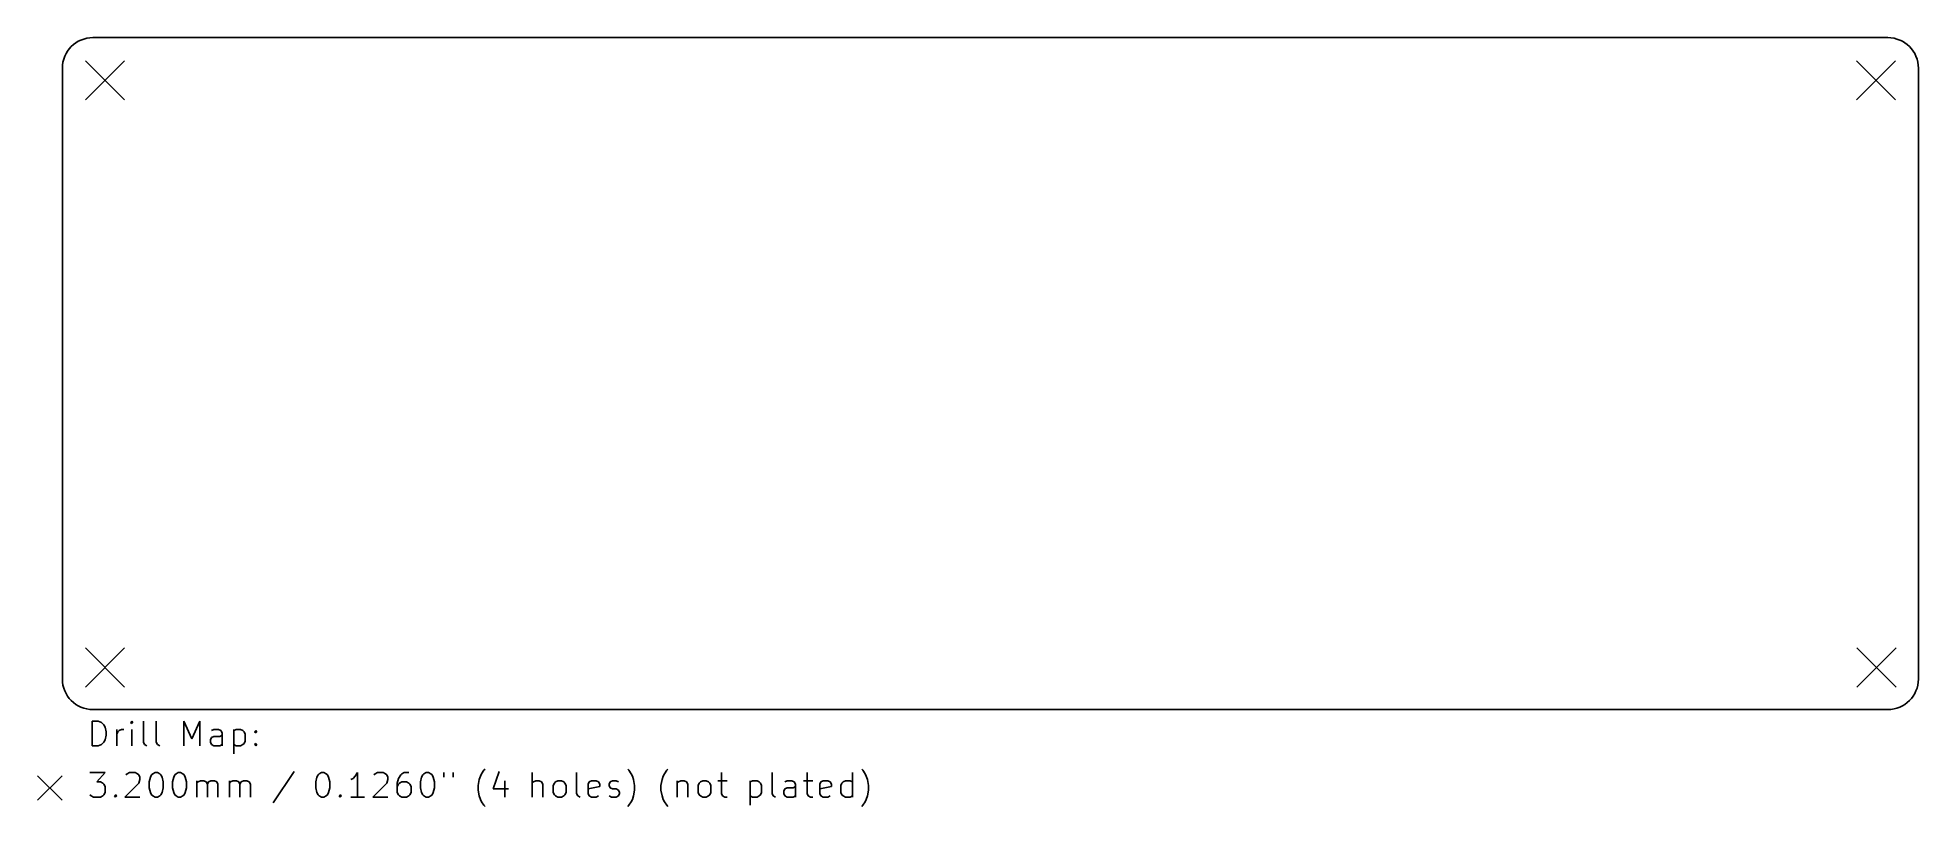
# Model space of a CAD drawing. Extents: x 2.87 to 8.93, y -5.21 to -2.73.
import ezdxf

# ---------------------------------------------------------------- set-up
doc = ezdxf.new("R2010")
doc.units = 0
doc.header["$MEASUREMENT"] = 0
doc.layers.add('BLACK', color=7, linetype='CONTINUOUS')

msp = doc.modelspace()

# ---------------------------------------------------------------- linework, layer by layer
at = {"layer": 'BLACK', "linetype": 'CONTINUOUS'}
for p, q in [((3.04724, -2.72835), (8.83465, -2.72835)), ((2.94882, -4.79528), (2.94882, -2.82677)), ((3.02301, -2.80301), (3.14899, -2.92899)), ((3.14899, -2.80301), (3.02301, -2.92899)), ((8.73301, -2.80301), (8.85899, -2.92899)), ((8.85899, -2.80301), (8.73301, -2.92899)), ((8.93307, -4.79528), (8.93307, -2.82677)), ((3.02301, -4.69501), (3.14899, -4.82099)), ((3.14899, -4.69501), (3.02301, -4.82099)), ((8.73501, -4.69501), (8.86099, -4.82099)), ((8.86099, -4.69501), (8.73501, -4.82099)), ((3.04724, -4.8937), (8.83465, -4.8937)), ((3.04532, -5.01023), (3.04532, -4.93149)), ((3.04532, -4.93149), (3.06407, -4.93149)), ((3.06407, -4.93149), (3.07532, -4.93524)), ((3.07532, -4.93524), (3.08282, -4.94274)), ((3.08282, -4.94274), (3.08657, -4.95023)), ((3.08657, -4.95023), (3.09032, -4.96523)), ((3.09032, -4.96523), (3.09032, -4.97648)), ((3.12406, -5.01023), (3.12406, -4.95773)), ((3.12406, -4.97273), (3.12781, -4.96523)), ((3.12781, -4.96523), (3.13156, -4.96148)), ((3.13156, -4.96148), (3.13906, -4.95773)), ((3.13906, -4.95773), (3.14656, -4.95773)), ((3.17281, -4.93149), (3.16906, -4.93524)), ((3.16906, -4.93524), (3.17281, -4.93899)), ((3.17656, -4.93524), (3.17281, -4.93149)), ((3.17281, -4.93149), (3.17281, -4.93899)), ((3.17281, -4.93899), (3.17656, -4.93524)), ((3.17281, -5.01023), (3.17281, -4.95773)), ((3.2103, -4.99898), (3.2103, -4.93149)), ((3.25155, -4.99898), (3.25155, -4.93149)), ((3.34004, -5.01023), (3.34004, -4.93149)), ((3.34004, -4.93149), (3.36628, -4.98773)), ((3.36628, -4.98773), (3.39253, -4.93149)), ((3.39253, -4.93149), (3.39253, -5.01023)), ((3.43752, -4.95773), (3.43002, -4.96148)), ((3.45252, -4.95773), (3.43752, -4.95773)), ((3.46002, -4.96148), (3.45252, -4.95773)), ((3.46377, -4.96898), (3.46002, -4.96148)), ((3.46377, -5.01023), (3.46377, -4.96898)), ((3.50127, -4.95773), (3.50127, -5.03647)), ((3.50127, -4.96148), (3.50876, -4.95773)), ((3.50876, -4.95773), (3.52376, -4.95773)), ((3.52376, -4.95773), (3.53126, -4.96148)), ((3.53126, -4.96148), (3.53501, -4.96523)), ((3.53501, -4.96523), (3.53876, -4.97273)), ((3.56876, -4.96523), (3.57251, -4.96148)), ((3.57251, -4.96898), (3.56876, -4.96523)), ((3.57251, -4.96148), (3.57626, -4.96523)), ((3.57251, -4.96148), (3.57251, -4.96898)), ((3.57626, -4.96523), (3.57251, -4.96898)), ((3.06407, -5.01023), (3.04532, -5.01023)), ((3.07532, -5.00648), (3.06407, -5.01023)), ((3.08282, -4.99898), (3.07532, -5.00648)), ((3.08657, -4.99148), (3.08282, -4.99898)), ((3.09032, -4.97648), (3.08657, -4.99148)), ((3.21405, -5.00648), (3.2103, -4.99898)), ((3.22155, -5.01023), (3.21405, -5.00648)), ((3.2553, -5.00648), (3.25155, -4.99898)), ((3.2628, -5.01023), (3.2553, -5.00648)), ((3.42627, -4.99148), (3.43002, -4.98398)), ((3.42627, -4.99898), (3.42627, -4.99148)), ((3.43002, -5.00648), (3.42627, -4.99898)), ((3.43002, -4.98398), (3.43752, -4.98023)), ((3.43752, -5.01023), (3.43002, -5.00648)), ((3.43752, -4.98023), (3.45627, -4.98023)), ((3.45627, -5.01023), (3.43752, -5.01023)), ((3.45627, -4.98023), (3.46377, -4.97648)), ((3.46377, -5.00648), (3.45627, -5.01023)), ((3.50876, -5.01023), (3.50127, -5.00648)), ((3.52376, -5.01023), (3.50876, -5.01023)), ((3.53126, -5.00648), (3.52376, -5.01023)), ((3.53501, -5.00273), (3.53126, -5.00648)), ((3.53876, -4.99523), (3.53501, -5.00273)), ((3.53876, -4.97273), (3.53876, -4.99523)), ((3.56876, -5.00648), (3.57251, -5.00273)), ((3.57251, -5.01023), (3.56876, -5.00648)), ((3.57251, -5.00273), (3.57626, -5.00648)), ((3.57251, -5.00273), (3.57251, -5.01023)), ((3.57626, -5.00648), (3.57251, -5.01023)), ((3.69624, -5.09309), (3.62875, -5.19433)), ((4.30067, -5.10059), (4.30816, -5.08934)), ((4.30816, -5.08934), (4.31191, -5.08559)), ((4.35691, -5.09309), (4.33816, -5.14933)), ((4.77536, -5.08934), (4.77161, -5.08559)), ((4.78286, -5.10059), (4.77536, -5.08934)), ((4.89009, -5.10059), (4.89759, -5.08934)), ((4.89759, -5.08934), (4.90134, -5.08559)), ((5.52976, -5.08934), (5.52601, -5.08559)), ((5.53726, -5.10059), (5.52976, -5.08934)), ((2.86909, -5.10728), (2.94783, -5.18602)), ((2.94783, -5.10728), (2.86909, -5.18602)), ((3.03782, -5.09684), (3.08657, -5.09684)), ((3.08657, -5.09684), (3.06032, -5.12684)), ((3.06032, -5.12684), (3.07157, -5.12684)), ((3.07157, -5.12684), (3.07907, -5.13059)), ((3.07907, -5.13059), (3.08282, -5.13434)), ((3.08282, -5.13434), (3.08657, -5.14184)), ((3.08657, -5.14184), (3.08657, -5.16058)), ((3.1953, -5.13059), (3.15031, -5.17558)), ((3.15406, -5.10434), (3.15781, -5.10059)), ((3.15781, -5.10059), (3.16531, -5.09684)), ((3.16531, -5.09684), (3.18406, -5.09684)), ((3.18406, -5.09684), (3.19155, -5.10059)), ((3.19155, -5.10059), (3.1953, -5.10434)), ((3.1953, -5.10434), (3.19905, -5.11184)), ((3.19905, -5.11934), (3.1953, -5.13059)), ((3.19905, -5.11184), (3.19905, -5.11934)), ((3.22905, -5.12684), (3.2328, -5.11184)), ((3.22905, -5.14558), (3.22905, -5.12684)), ((3.2328, -5.16058), (3.22905, -5.14558)), ((3.2328, -5.11184), (3.23655, -5.10434)), ((3.23655, -5.10434), (3.2403, -5.10059)), ((3.2403, -5.10059), (3.2478, -5.09684)), ((3.2478, -5.09684), (3.2553, -5.09684)), ((3.2553, -5.09684), (3.2628, -5.10059)), ((3.2628, -5.10059), (3.26654, -5.10434)), ((3.26654, -5.10434), (3.27029, -5.11184)), ((3.27029, -5.11184), (3.27404, -5.12684)), ((3.27404, -5.14558), (3.27029, -5.16058)), ((3.27404, -5.12684), (3.27404, -5.14558)), ((3.30404, -5.12684), (3.30779, -5.11184)), ((3.30404, -5.14558), (3.30404, -5.12684)), ((3.30779, -5.16058), (3.30404, -5.14558)), ((3.30779, -5.11184), (3.31154, -5.10434)), ((3.31154, -5.10434), (3.31529, -5.10059)), ((3.31529, -5.10059), (3.32279, -5.09684)), ((3.32279, -5.09684), (3.33029, -5.09684)), ((3.33029, -5.09684), (3.33779, -5.10059)), ((3.33779, -5.10059), (3.34154, -5.10434)), ((3.34154, -5.10434), (3.34528, -5.11184)), ((3.34528, -5.11184), (3.34903, -5.12684)), ((3.34903, -5.14558), (3.34528, -5.16058)), ((3.34903, -5.12684), (3.34903, -5.14558)), ((3.38278, -5.17558), (3.38278, -5.12309)), ((3.38278, -5.13059), (3.38653, -5.12684)), ((3.38653, -5.12684), (3.39403, -5.12309)), ((3.39403, -5.12309), (3.40528, -5.12309)), ((3.40528, -5.12309), (3.41278, -5.12684)), ((3.41278, -5.12684), (3.41653, -5.13434)), ((3.41653, -5.13434), (3.42028, -5.12684)), ((3.41653, -5.13434), (3.41653, -5.17558)), ((3.42028, -5.12684), (3.42777, -5.12309)), ((3.42777, -5.12309), (3.43902, -5.12309)), ((3.43902, -5.12309), (3.44652, -5.12684)), ((3.44652, -5.12684), (3.45027, -5.13434)), ((3.45027, -5.13434), (3.45027, -5.17558)), ((3.48777, -5.17558), (3.48777, -5.12309)), ((3.48777, -5.13059), (3.49152, -5.12684)), ((3.49152, -5.12684), (3.49902, -5.12309)), ((3.49902, -5.12309), (3.51026, -5.12309)), ((3.51026, -5.12309), (3.51776, -5.12684)), ((3.51776, -5.12684), (3.52151, -5.13434)), ((3.52151, -5.13434), (3.52526, -5.12684)), ((3.52151, -5.13434), (3.52151, -5.17558)), ((3.52526, -5.12684), (3.53276, -5.12309)), ((3.53276, -5.12309), (3.54401, -5.12309)), ((3.54401, -5.12309), (3.55151, -5.12684)), ((3.55151, -5.12684), (3.55526, -5.13434)), ((3.55526, -5.13434), (3.55526, -5.17558)), ((3.76598, -5.12684), (3.76973, -5.11184)), ((3.76598, -5.14558), (3.76598, -5.12684)), ((3.76973, -5.16058), (3.76598, -5.14558)), ((3.76973, -5.11184), (3.77348, -5.10434)), ((3.77348, -5.10434), (3.77723, -5.10059)), ((3.77723, -5.10059), (3.78473, -5.09684)), ((3.78473, -5.09684), (3.79223, -5.09684)), ((3.79223, -5.09684), (3.79973, -5.10059)), ((3.79973, -5.10059), (3.80348, -5.10434)), ((3.80348, -5.10434), (3.80723, -5.11184)), ((3.80723, -5.11184), (3.81098, -5.12684)), ((3.81098, -5.14558), (3.80723, -5.16058)), ((3.81098, -5.12684), (3.81098, -5.14558)), ((3.88597, -5.11559), (3.87847, -5.11934)), ((3.89347, -5.10809), (3.88597, -5.11559)), ((3.90097, -5.09684), (3.89347, -5.10809)), ((3.90097, -5.17558), (3.90097, -5.09684)), ((3.9947, -5.13059), (3.94971, -5.17558)), ((3.95346, -5.10434), (3.95721, -5.10059)), ((3.95721, -5.10059), (3.96471, -5.09684)), ((3.96471, -5.09684), (3.98346, -5.09684)), ((3.98346, -5.09684), (3.99095, -5.10059)), ((3.99095, -5.10059), (3.9947, -5.10434)), ((3.9947, -5.10434), (3.99845, -5.11184)), ((3.99845, -5.11934), (3.9947, -5.13059)), ((3.99845, -5.11184), (3.99845, -5.11934)), ((4.0322, -5.11559), (4.02845, -5.13059)), ((4.02845, -5.13059), (4.02845, -5.16058)), ((4.0322, -5.13434), (4.02845, -5.14184)), ((4.0397, -5.10434), (4.0322, -5.11559)), ((4.03595, -5.13059), (4.0322, -5.13434)), ((4.04345, -5.12684), (4.03595, -5.13059)), ((4.04345, -5.10059), (4.0397, -5.10434)), ((4.05095, -5.09684), (4.04345, -5.10059)), ((4.05845, -5.12684), (4.04345, -5.12684)), ((4.06594, -5.09684), (4.05095, -5.09684)), ((4.06594, -5.13059), (4.05845, -5.12684)), ((4.06969, -5.13434), (4.06594, -5.13059)), ((4.07344, -5.14184), (4.06969, -5.13434)), ((4.07344, -5.16058), (4.07344, -5.14184)), ((4.10344, -5.12684), (4.10719, -5.11184)), ((4.10344, -5.14558), (4.10344, -5.12684)), ((4.10719, -5.16058), (4.10344, -5.14558)), ((4.10719, -5.11184), (4.11094, -5.10434)), ((4.11094, -5.10434), (4.11469, -5.10059)), ((4.11469, -5.10059), (4.12219, -5.09684)), ((4.12219, -5.09684), (4.12969, -5.09684)), ((4.12969, -5.09684), (4.13719, -5.10059)), ((4.13719, -5.10059), (4.14094, -5.10434)), ((4.14094, -5.10434), (4.14469, -5.11184)), ((4.14469, -5.11184), (4.14843, -5.12684)), ((4.14843, -5.14558), (4.14469, -5.16058)), ((4.14843, -5.12684), (4.14843, -5.14558)), ((4.17843, -5.09684), (4.17843, -5.11184)), ((4.20843, -5.09684), (4.20843, -5.11184)), ((4.28942, -5.13809), (4.29317, -5.11934)), ((4.28942, -5.15308), (4.28942, -5.13809)), ((4.29317, -5.17183), (4.28942, -5.15308)), ((4.29317, -5.11934), (4.29692, -5.10809)), ((4.29692, -5.10809), (4.30067, -5.10059)), ((4.33816, -5.14933), (4.3869, -5.14933)), ((4.37566, -5.12309), (4.37566, -5.17558)), ((4.46415, -5.17558), (4.46415, -5.09684)), ((4.46789, -5.12684), (4.46415, -5.13059)), ((4.47539, -5.12309), (4.46789, -5.12684)), ((4.48664, -5.12309), (4.47539, -5.12309)), ((4.49414, -5.12684), (4.48664, -5.12309)), ((4.49789, -5.13434), (4.49414, -5.12684)), ((4.49789, -5.17558), (4.49789, -5.13434)), ((4.53164, -5.13809), (4.53539, -5.13059)), ((4.53164, -5.16058), (4.53164, -5.13809)), ((4.53539, -5.13059), (4.53914, -5.12684)), ((4.53914, -5.12684), (4.54663, -5.12309)), ((4.54663, -5.12309), (4.55788, -5.12309)), ((4.55788, -5.12309), (4.56538, -5.12684)), ((4.56538, -5.12684), (4.56913, -5.13059)), ((4.56913, -5.13059), (4.57288, -5.13809)), ((4.57288, -5.13809), (4.57288, -5.16058)), ((4.60663, -5.16433), (4.60663, -5.09684)), ((4.64412, -5.13434), (4.64787, -5.12684)), ((4.64412, -5.16433), (4.64412, -5.13434)), ((4.68162, -5.14184), (4.64412, -5.14933)), ((4.64787, -5.12684), (4.65537, -5.12309)), ((4.65537, -5.12309), (4.67037, -5.12309)), ((4.67037, -5.12309), (4.67787, -5.12684)), ((4.67787, -5.12684), (4.68162, -5.13434)), ((4.68162, -5.13434), (4.68162, -5.14184)), ((4.71161, -5.13434), (4.71536, -5.12684)), ((4.71161, -5.13809), (4.71161, -5.13434)), ((4.71536, -5.14558), (4.71161, -5.13809)), ((4.71536, -5.12684), (4.72286, -5.12309)), ((4.72286, -5.14933), (4.71536, -5.14558)), ((4.72286, -5.12309), (4.73411, -5.12309)), ((4.73411, -5.14933), (4.72286, -5.14933)), ((4.73411, -5.12309), (4.74161, -5.12684)), ((4.74161, -5.15308), (4.73411, -5.14933)), ((4.74536, -5.16058), (4.74161, -5.15308)), ((4.7866, -5.10809), (4.78286, -5.10059)), ((4.79035, -5.11934), (4.7866, -5.10809)), ((4.7941, -5.13809), (4.79035, -5.11934)), ((4.79035, -5.17183), (4.7941, -5.15308)), ((4.7941, -5.15308), (4.7941, -5.13809)), ((4.87884, -5.13809), (4.88259, -5.11934)), ((4.87884, -5.15308), (4.87884, -5.13809)), ((4.88259, -5.17183), (4.87884, -5.15308)), ((4.88259, -5.11934), (4.88634, -5.10809)), ((4.88634, -5.10809), (4.89009, -5.10059)), ((4.93134, -5.12309), (4.93134, -5.17558)), ((4.93134, -5.13059), (4.93509, -5.12684)), ((4.93509, -5.12684), (4.94259, -5.12309)), ((4.94259, -5.12309), (4.95383, -5.12309)), ((4.95383, -5.12309), (4.96133, -5.12684)), ((4.96133, -5.12684), (4.96508, -5.13434)), ((4.96508, -5.13434), (4.96508, -5.17558)), ((4.99883, -5.13809), (5.00258, -5.13059)), ((4.99883, -5.16058), (4.99883, -5.13809)), ((5.00258, -5.13059), (5.00633, -5.12684)), ((5.00633, -5.12684), (5.01383, -5.12309)), ((5.01383, -5.12309), (5.02508, -5.12309)), ((5.02508, -5.12309), (5.03257, -5.12684)), ((5.03257, -5.12684), (5.03632, -5.13059)), ((5.03632, -5.13059), (5.04007, -5.13809)), ((5.04007, -5.13809), (5.04007, -5.16058)), ((5.06257, -5.12309), (5.09257, -5.12309)), ((5.07382, -5.09684), (5.07382, -5.16433)), ((5.16606, -5.12309), (5.16606, -5.20183)), ((5.16606, -5.12684), (5.17356, -5.12309)), ((5.17356, -5.12309), (5.18855, -5.12309)), ((5.18855, -5.12309), (5.19605, -5.12684)), ((5.19605, -5.12684), (5.1998, -5.13059)), ((5.1998, -5.13059), (5.20355, -5.13809)), ((5.20355, -5.13809), (5.20355, -5.16058)), ((5.2373, -5.16433), (5.2373, -5.09684)), ((5.27479, -5.15683), (5.27854, -5.14933)), ((5.28604, -5.12309), (5.27854, -5.12684)), ((5.27854, -5.14933), (5.28604, -5.14558)), ((5.30104, -5.12309), (5.28604, -5.12309)), ((5.28604, -5.14558), (5.30479, -5.14558)), ((5.30854, -5.12684), (5.30104, -5.12309)), ((5.30479, -5.14558), (5.31229, -5.14184)), ((5.31229, -5.13434), (5.30854, -5.12684)), ((5.31229, -5.17558), (5.31229, -5.13434)), ((5.33854, -5.12309), (5.36853, -5.12309)), ((5.34978, -5.09684), (5.34978, -5.16433)), ((5.39103, -5.13434), (5.39478, -5.12684)), ((5.39103, -5.16433), (5.39103, -5.13434)), ((5.42852, -5.14184), (5.39103, -5.14933)), ((5.39478, -5.12684), (5.40228, -5.12309)), ((5.40228, -5.12309), (5.41728, -5.12309)), ((5.41728, -5.12309), (5.42478, -5.12684)), ((5.42478, -5.12684), (5.42852, -5.13434)), ((5.42852, -5.13434), (5.42852, -5.14184)), ((5.45852, -5.13809), (5.46227, -5.13059)), ((5.45852, -5.16058), (5.45852, -5.13809)), ((5.46227, -5.13059), (5.46602, -5.12684)), ((5.46602, -5.12684), (5.47352, -5.12309)), ((5.47352, -5.12309), (5.48852, -5.12309)), ((5.48852, -5.12309), (5.49602, -5.12684)), ((5.49602, -5.17558), (5.49602, -5.09684)), ((5.54101, -5.10809), (5.53726, -5.10059)), ((5.54476, -5.11934), (5.54101, -5.10809)), ((5.54851, -5.13809), (5.54476, -5.11934)), ((5.54476, -5.17183), (5.54851, -5.15308)), ((5.54851, -5.15308), (5.54851, -5.13809)), ((3.04157, -5.17183), (3.03782, -5.16808)), ((3.04907, -5.17558), (3.04157, -5.17183)), ((3.07157, -5.17558), (3.04907, -5.17558)), ((3.07907, -5.17183), (3.07157, -5.17558)), ((3.08282, -5.16808), (3.07907, -5.17183)), ((3.08657, -5.16058), (3.08282, -5.16808)), ((3.11656, -5.17183), (3.12031, -5.16808)), ((3.12031, -5.17558), (3.11656, -5.17183)), ((3.12031, -5.16808), (3.12406, -5.17183)), ((3.12031, -5.16808), (3.12031, -5.17558)), ((3.12406, -5.17183), (3.12031, -5.17558)), ((3.15031, -5.17558), (3.19905, -5.17558)), ((3.23655, -5.16808), (3.2328, -5.16058)), ((3.2403, -5.17183), (3.23655, -5.16808)), ((3.2478, -5.17558), (3.2403, -5.17183)), ((3.2553, -5.17558), (3.2478, -5.17558)), ((3.2628, -5.17183), (3.2553, -5.17558)), ((3.26654, -5.16808), (3.2628, -5.17183)), ((3.27029, -5.16058), (3.26654, -5.16808)), ((3.31154, -5.16808), (3.30779, -5.16058)), ((3.31529, -5.17183), (3.31154, -5.16808)), ((3.32279, -5.17558), (3.31529, -5.17183)), ((3.33029, -5.17558), (3.32279, -5.17558)), ((3.33779, -5.17183), (3.33029, -5.17558)), ((3.34154, -5.16808), (3.33779, -5.17183)), ((3.34528, -5.16058), (3.34154, -5.16808)), ((3.77348, -5.16808), (3.76973, -5.16058)), ((3.77723, -5.17183), (3.77348, -5.16808)), ((3.78473, -5.17558), (3.77723, -5.17183)), ((3.79223, -5.17558), (3.78473, -5.17558)), ((3.79973, -5.17183), (3.79223, -5.17558)), ((3.80348, -5.16808), (3.79973, -5.17183)), ((3.80723, -5.16058), (3.80348, -5.16808)), ((3.84097, -5.17183), (3.84472, -5.16808)), ((3.84472, -5.17558), (3.84097, -5.17183)), ((3.84472, -5.16808), (3.84847, -5.17183)), ((3.84472, -5.16808), (3.84472, -5.17558)), ((3.84847, -5.17183), (3.84472, -5.17558)), ((3.92346, -5.17558), (3.87847, -5.17558)), ((3.94971, -5.17558), (3.99845, -5.17558)), ((4.02845, -5.16058), (4.0322, -5.16808)), ((4.0322, -5.16808), (4.03595, -5.17183)), ((4.03595, -5.17183), (4.04345, -5.17558)), ((4.04345, -5.17558), (4.05845, -5.17558)), ((4.05845, -5.17558), (4.06594, -5.17183)), ((4.06594, -5.17183), (4.06969, -5.16808)), ((4.06969, -5.16808), (4.07344, -5.16058)), ((4.11094, -5.16808), (4.10719, -5.16058)), ((4.11469, -5.17183), (4.11094, -5.16808)), ((4.12219, -5.17558), (4.11469, -5.17183)), ((4.12969, -5.17558), (4.12219, -5.17558)), ((4.13719, -5.17183), (4.12969, -5.17558)), ((4.14094, -5.16808), (4.13719, -5.17183)), ((4.14469, -5.16058), (4.14094, -5.16808)), ((4.29692, -5.18308), (4.29317, -5.17183)), ((4.30067, -5.19058), (4.29692, -5.18308)), ((4.30816, -5.20183), (4.30067, -5.19058)), ((4.31191, -5.20558), (4.30816, -5.20183)), ((4.53539, -5.16808), (4.53164, -5.16058)), ((4.53914, -5.17183), (4.53539, -5.16808)), ((4.54663, -5.17558), (4.53914, -5.17183)), ((4.55788, -5.17558), (4.54663, -5.17558)), ((4.56538, -5.17183), (4.55788, -5.17558)), ((4.56913, -5.16808), (4.56538, -5.17183)), ((4.57288, -5.16058), (4.56913, -5.16808)), ((4.61038, -5.17183), (4.60663, -5.16433)), ((4.61788, -5.17558), (4.61038, -5.17183)), ((4.64787, -5.17183), (4.64412, -5.16433)), ((4.65537, -5.17558), (4.64787, -5.17183)), ((4.67037, -5.17558), (4.65537, -5.17558)), ((4.67787, -5.17183), (4.67037, -5.17558)), ((4.71161, -5.17183), (4.71911, -5.17558)), ((4.71911, -5.17558), (4.73411, -5.17558)), ((4.73411, -5.17558), (4.74161, -5.17183)), ((4.74161, -5.17183), (4.74536, -5.16433)), ((4.74536, -5.16433), (4.74536, -5.16058)), ((4.77161, -5.20558), (4.77536, -5.20183)), ((4.77536, -5.20183), (4.78286, -5.19058)), ((4.78286, -5.19058), (4.7866, -5.18308)), ((4.7866, -5.18308), (4.79035, -5.17183)), ((4.88634, -5.18308), (4.88259, -5.17183)), ((4.89009, -5.19058), (4.88634, -5.18308)), ((4.89759, -5.20183), (4.89009, -5.19058)), ((4.90134, -5.20558), (4.89759, -5.20183)), ((5.00258, -5.16808), (4.99883, -5.16058)), ((5.00633, -5.17183), (5.00258, -5.16808)), ((5.01383, -5.17558), (5.00633, -5.17183)), ((5.02508, -5.17558), (5.01383, -5.17558)), ((5.03257, -5.17183), (5.02508, -5.17558)), ((5.03632, -5.16808), (5.03257, -5.17183)), ((5.04007, -5.16058), (5.03632, -5.16808)), ((5.07382, -5.16433), (5.07757, -5.17183)), ((5.07757, -5.17183), (5.08507, -5.17558)), ((5.08507, -5.17558), (5.09257, -5.17558)), ((5.17356, -5.17558), (5.16606, -5.17183)), ((5.18855, -5.17558), (5.17356, -5.17558)), ((5.19605, -5.17183), (5.18855, -5.17558)), ((5.1998, -5.16808), (5.19605, -5.17183)), ((5.20355, -5.16058), (5.1998, -5.16808)), ((5.24105, -5.17183), (5.2373, -5.16433)), ((5.24855, -5.17558), (5.24105, -5.17183)), ((5.27479, -5.16433), (5.27479, -5.15683)), ((5.27854, -5.17183), (5.27479, -5.16433)), ((5.28604, -5.17558), (5.27854, -5.17183)), ((5.30479, -5.17558), (5.28604, -5.17558)), ((5.31229, -5.17183), (5.30479, -5.17558)), ((5.34978, -5.16433), (5.35353, -5.17183)), ((5.35353, -5.17183), (5.36103, -5.17558)), ((5.36103, -5.17558), (5.36853, -5.17558)), ((5.39478, -5.17183), (5.39103, -5.16433)), ((5.40228, -5.17558), (5.39478, -5.17183)), ((5.41728, -5.17558), (5.40228, -5.17558)), ((5.42478, -5.17183), (5.41728, -5.17558)), ((5.46227, -5.16808), (5.45852, -5.16058)), ((5.46602, -5.17183), (5.46227, -5.16808)), ((5.47352, -5.17558), (5.46602, -5.17183)), ((5.48852, -5.17558), (5.47352, -5.17558)), ((5.49602, -5.17183), (5.48852, -5.17558)), ((5.52601, -5.20558), (5.52976, -5.20183)), ((5.52976, -5.20183), (5.53726, -5.19058)), ((5.53726, -5.19058), (5.54101, -5.18308)), ((5.54101, -5.18308), (5.54476, -5.17183))]:
    msp.add_line(p, q, dxfattribs=at)
at = {"layer": 'BLACK'}
for centre, start, end in [((3.04724, -2.82677), 90, 180), ((8.83465, -2.82677), 0, 90), ((3.04724, -4.79528), -180, -90), ((8.83465, -4.79528), -90, 0)]:
    msp.add_arc(centre, 0.09843, start, end, dxfattribs=at)

doc.saveas('drawing.dxf')
